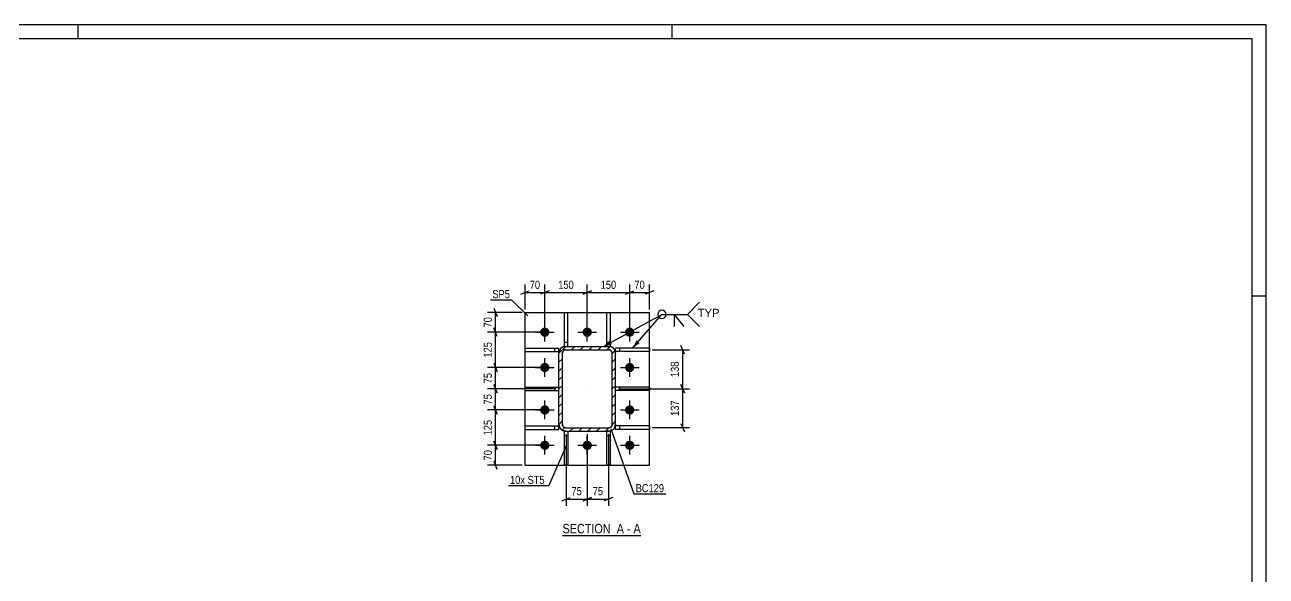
# Model space of a CAD drawing. Header units: millimetres. Extents: x -147 to 1042, y -583 to 258.
# Drawn here: x 603.2 to 1042, y 62.8 to 257.7 of the extents above; entities that cross this region are included whole.
import ezdxf

# ---------------------------------------------------------------- set-up
doc = ezdxf.new("R2010")
doc.units = ezdxf.units.MM
doc.linetypes.add('DXK_LINE_DOT2', pattern=[3.9198, 1.9599, -1.9599])
doc.linetypes.add('DXK_LINE_DOT3', pattern=[5.9187, 2.979, -0.9799, 0.9799, -0.9799])
doc.styles.add('Arial', font='arial.ttf', dxfattribs={"height": 0.2})
doc.styles.add('Arial Narrow', font='ARIALN.TTF', dxfattribs={"height": 0.2})

# ---------------------------------------------------------------- blocks, each defined once
blk = doc.blocks.new('Unknown-335478933-1131')
at = {"color": 5, "linetype": 'Continuous'}
for p, q in [((1042.02, 257.75), (-146.98, 257.75)), ((622.02, 252.75), (622.02, 257.75)), ((832.02, 252.75), (832.02, 257.75)), ((1042.02, -583.25), (1042.02, 257.75)), ((1037.02, 252.75), (-141.98, 252.75)), ((1037.02, -578.25), (1037.02, 252.75)), ((1042.02, 161.75), (1037.02, 161.75))]:
    blk.add_line(p, q, dxfattribs=at)
blk = doc.blocks.new('Unknown-335478933-14 - 3902')
at = {"color": 6, "linetype": 'Continuous'}
blk.add_line((793.25, 77.18), (820.89, 77.18), dxfattribs=at)
at = {"color": 0, "linetype": 'Continuous'}
blk.add_wipeout([(811.36, 77.93), (811.36, 81.43), (793.25, 81.43), (793.25, 77.93)], dxfattribs=at)
at = {"color": 7, "linetype": 'Continuous', "style": 'Arial Narrow'}
blk.add_text('SECTION ', height=3.34, dxfattribs=at).set_placement((793.25, 77.93))
at = {"color": 0, "linetype": 'Continuous'}
blk.add_wipeout([(814.96, 77.93), (814.96, 81.43), (812.41, 81.43), (812.41, 77.93)], dxfattribs=at)
blk.add_wipeout([(817.29, 77.93), (817.29, 81.43), (816.01, 81.43), (816.01, 77.93)], dxfattribs=at)
at = {"color": 7, "linetype": 'Continuous', "style": 'Arial Narrow'}
blk.add_text('A', height=3.34, dxfattribs=at).set_placement((812.41, 77.93))
at = {"color": 0, "linetype": 'Continuous'}
blk.add_wipeout([(820.89, 77.93), (820.89, 81.43), (818.34, 81.43), (818.34, 77.93)], dxfattribs=at)
at = {"color": 7, "linetype": 'Continuous', "style": 'Arial Narrow'}
for s, p in [('-', (816.01, 77.93)), ('A', (818.34, 77.93))]:
    blk.add_text(s, height=3.34, dxfattribs=at).set_placement(p)
blk = doc.blocks.new('Part-335478933-3928 - 3902')
at = {"color": 2, "linetype": 'Continuous'}
for p, q in [((823.99, 115.91), (811.99, 115.91)), ((811.99, 114.71), (811.99, 115.91)), ((823.99, 114.71), (811.99, 114.71)), ((823.99, 115.91), (823.99, 114.71))]:
    blk.add_line(p, q, dxfattribs=at)
at = {"color": 7, "linetype": 'DXK_LINE_DOT2'}
blk.add_line((813.49, 114.71), (813.49, 115.91), dxfattribs=at)
blk = doc.blocks.new('Bolt-335478933-3905 - 3902')
at = {"linetype": 'Continuous'}
for points in [[(785.34, 149.06, -1), (788.64, 149.06, -1)], [(800.34, 149.06, -1), (803.64, 149.06, -1)], [(815.34, 149.06, -1), (818.64, 149.06, -1)], [(785.34, 136.56, -1), (788.64, 136.56, -1)], [(815.34, 136.56, -1), (818.64, 136.56, -1)], [(785.34, 121.56, -1), (788.64, 121.56, -1)], [(815.34, 121.56, -1), (818.64, 121.56, -1)], [(785.34, 109.06, -1), (788.64, 109.06, -1)], [(800.34, 109.06, -1), (803.64, 109.06, -1)], [(815.34, 109.06, -1), (818.64, 109.06, -1)]]:
    blk.add_hatch(color=1, dxfattribs=at).paths.add_polyline_path(points)
at = {"color": 1, "linetype": 'Continuous'}
for p, q in [((786.99, 145.76), (786.99, 152.36)), ((801.99, 145.76), (801.99, 152.36)), ((816.99, 145.76), (816.99, 152.36)), ((783.69, 149.06), (790.29, 149.06)), ((798.69, 149.06), (805.29, 149.06)), ((813.69, 149.06), (820.29, 149.06)), ((783.69, 136.56), (790.29, 136.56)), ((786.99, 133.26), (786.99, 139.86)), ((813.69, 136.56), (820.29, 136.56)), ((816.99, 133.26), (816.99, 139.86)), ((786.99, 118.26), (786.99, 124.86)), ((816.99, 118.26), (816.99, 124.86)), ((783.69, 121.56), (790.29, 121.56)), ((813.69, 121.56), (820.29, 121.56)), ((786.99, 105.76), (786.99, 112.36)), ((801.99, 105.76), (801.99, 112.36)), ((816.99, 105.76), (816.99, 112.36)), ((783.69, 109.06), (790.29, 109.06)), ((798.69, 109.06), (805.29, 109.06)), ((813.69, 109.06), (820.29, 109.06))]:
    blk.add_line(p, q, dxfattribs=at)
blk = doc.blocks.new('Part-335478933-3933 - 3902')
at = {"color": 2, "linetype": 'Continuous'}
for p, q in [((823.99, 129.66), (811.99, 129.66)), ((823.99, 128.46), (811.99, 128.46)), ((823.99, 129.66), (823.99, 128.46))]:
    blk.add_line(p, q, dxfattribs=at)
at = {"color": 7, "linetype": 'DXK_LINE_DOT2'}
for p, q in [((811.99, 128.46), (811.99, 129.66)), ((813.49, 128.46), (813.49, 129.66))]:
    blk.add_line(p, q, dxfattribs=at)
blk = doc.blocks.new('Part-335478933-3909 - 3902')
at = {"color": 2, "linetype": 'Continuous'}
for p, q in [((779.99, 102.06), (779.99, 156.06)), ((779.99, 156.06), (823.99, 156.06)), ((823.99, 102.06), (823.99, 156.06)), ((779.99, 102.06), (823.99, 102.06))]:
    blk.add_line(p, q, dxfattribs=at)
blk = doc.blocks.new('Part-335478933-3923 - 3902')
at = {"color": 2, "linetype": 'Continuous'}
for p, q in [((823.99, 143.41), (811.99, 143.41)), ((811.99, 142.21), (811.99, 143.41)), ((823.99, 142.21), (811.99, 142.21)), ((823.99, 143.41), (823.99, 142.21))]:
    blk.add_line(p, q, dxfattribs=at)
at = {"color": 7, "linetype": 'DXK_LINE_DOT2'}
blk.add_line((813.49, 142.21), (813.49, 143.41), dxfattribs=at)
blk = doc.blocks.new('Part-335478933-3938 - 3902')
at = {"color": 2, "linetype": 'Continuous'}
for p, q in [((779.99, 142.21), (779.99, 143.41)), ((779.99, 143.41), (791.99, 143.41)), ((779.99, 142.21), (791.99, 142.21)), ((791.99, 142.21), (791.99, 143.41))]:
    blk.add_line(p, q, dxfattribs=at)
at = {"color": 7, "linetype": 'DXK_LINE_DOT2'}
blk.add_line((790.49, 142.21), (790.49, 143.41), dxfattribs=at)
blk = doc.blocks.new('Part-335478933-4004 - 3902')
at = {"linetype": 'Continuous'}
h = blk.add_hatch(dxfattribs=at)
h.set_pattern_fill('', scale=0.7, style=0, pattern_type=0)
h.set_pattern_definition([(45, (791.9864, 116.4577), (-1.57154, 1.57154), [])])
h.paths.add_polyline_path([(791.99, 141.66), (791.99, 116.46), (792.17, 115.54), (792.69, 114.76), (793.47, 114.24), (794.39, 114.06), (809.59, 114.06), (810.5, 114.24), (811.28, 114.76), (811.8, 115.54), (811.99, 116.46), (811.99, 141.66), (811.8, 142.58), (811.28, 143.35), (810.5, 143.88), (809.59, 144.06), (794.39, 144.06), (793.47, 143.88), (792.69, 143.35), (792.17, 142.58)])
h.paths.add_polyline_path([(793.54, 142.51), (793.93, 142.77), (794.39, 142.86), (809.59, 142.86), (810.05, 142.77), (810.43, 142.51), (810.7, 142.12), (810.79, 141.66), (810.79, 116.46), (810.7, 116), (810.43, 115.61), (810.05, 115.35), (809.59, 115.26), (794.39, 115.26), (793.93, 115.35), (793.54, 115.61), (793.28, 116), (793.19, 116.46), (793.19, 141.66), (793.28, 142.12)])
at = {"color": 7, "linetype": 'DXK_LINE_DOT2'}
for p, q in [((791.99, 141.66), (792.17, 142.58)), ((791.99, 116.46), (791.99, 141.66)), ((793.28, 142.12), (793.19, 141.66)), ((793.19, 116.46), (793.19, 141.66)), ((793.47, 143.88), (794.39, 144.06)), ((794.39, 142.86), (793.93, 142.77)), ((794.39, 144.06), (809.59, 144.06)), ((794.39, 142.86), (809.59, 142.86)), ((809.59, 144.06), (810.5, 143.88)), ((810.05, 142.77), (809.59, 142.86)), ((810.79, 141.66), (810.7, 142.12)), ((810.79, 116.46), (810.79, 141.66)), ((811.8, 142.58), (811.99, 141.66)), ((811.99, 116.46), (811.99, 141.66)), ((792.17, 115.54), (791.99, 116.46)), ((793.19, 116.46), (793.28, 116)), ((794.39, 114.06), (793.47, 114.24)), ((793.93, 115.35), (794.39, 115.26)), ((794.39, 115.26), (809.59, 115.26)), ((809.59, 115.26), (810.05, 115.35)), ((810.5, 114.24), (809.59, 114.06)), ((810.7, 116), (810.79, 116.46)), ((811.99, 116.46), (811.8, 115.54)), ((794.39, 114.06), (809.59, 114.06))]:
    blk.add_line(p, q, dxfattribs=at)
at = {"color": 2, "linetype": 'Continuous'}
for p, q in [((792.17, 142.58), (791.99, 141.66)), ((791.99, 116.46), (791.99, 141.66)), ((793.19, 141.66), (793.28, 142.12)), ((793.19, 116.46), (793.19, 141.66)), ((794.39, 144.06), (793.47, 143.88)), ((793.93, 142.77), (794.39, 142.86)), ((794.39, 144.06), (809.59, 144.06)), ((794.39, 142.86), (809.59, 142.86)), ((810.5, 143.88), (809.59, 144.06)), ((809.59, 142.86), (810.05, 142.77)), ((810.7, 142.12), (810.79, 141.66)), ((810.79, 116.46), (810.79, 141.66)), ((811.99, 141.66), (811.8, 142.58)), ((811.99, 116.46), (811.99, 141.66)), ((791.99, 116.46), (792.17, 115.54)), ((793.28, 116), (793.19, 116.46)), ((793.47, 114.24), (794.39, 114.06)), ((794.39, 115.26), (793.93, 115.35)), ((794.39, 115.26), (809.59, 115.26)), ((810.05, 115.35), (809.59, 115.26)), ((809.59, 114.06), (810.5, 114.24)), ((810.79, 116.46), (810.7, 116)), ((811.8, 115.54), (811.99, 116.46)), ((794.39, 114.06), (809.59, 114.06))]:
    blk.add_line(p, q, dxfattribs=at)
at = {"color": 7, "linetype": 'DXK_LINE_DOT3'}
blk.add_line((801.99, 129.06), (801.99, 129.06), dxfattribs=at)
at = {"color": 7, "linetype": 'DXK_LINE_DOT2'}
for centre, radius, start, end in [((794.39, 141.66), 2.4, 112.5, 157.5), ((794.39, 141.66), 1.2, 112.5, 157.5), ((809.59, 141.66), 1.2, 22.5, 67.5), ((809.59, 141.66), 2.4, 22.5, 67.5), ((794.39, 116.46), 2.4, 202.5, 247.5), ((794.39, 116.46), 1.2, 202.5, 247.5), ((809.59, 116.46), 1.2, 292.5, 337.5), ((809.59, 116.46), 2.4, 292.5, 337.5)]:
    blk.add_arc(centre, radius, start, end, dxfattribs=at)
at = {"color": 2, "linetype": 'Continuous'}
for centre, radius, start, end in [((794.39, 141.66), 2.4, 112.5, 157.5), ((794.39, 141.66), 1.2, 112.5, 157.5), ((809.59, 141.66), 1.2, 22.5, 67.5), ((809.59, 141.66), 2.4, 22.5, 67.5), ((794.39, 116.46), 2.4, 202.5, 247.5), ((794.39, 116.46), 1.2, 202.5, 247.5), ((809.59, 116.46), 1.2, 292.5, 337.5), ((809.59, 116.46), 2.4, 292.5, 337.5)]:
    blk.add_arc(centre, radius, start, end, dxfattribs=at)
blk = doc.blocks.new('Part-335478933-4014 - 3902')
at = {"color": 2, "linetype": 'Continuous'}
for p, q in [((779.99, 128.46), (779.99, 129.66)), ((779.99, 129.66), (791.99, 129.66)), ((779.99, 128.46), (791.99, 128.46))]:
    blk.add_line(p, q, dxfattribs=at)
at = {"color": 7, "linetype": 'DXK_LINE_DOT2'}
for p, q in [((790.49, 128.46), (790.49, 129.66)), ((791.99, 128.46), (791.99, 129.66))]:
    blk.add_line(p, q, dxfattribs=at)
blk = doc.blocks.new('Part-335478933-4019 - 3902')
at = {"color": 2, "linetype": 'Continuous'}
for p, q in [((793.89, 144.06), (793.89, 156.06)), ((793.89, 156.06), (795.09, 156.06)), ((795.09, 144.06), (795.09, 156.06)), ((793.89, 144.06), (794.39, 144.06))]:
    blk.add_line(p, q, dxfattribs=at)
at = {"color": 7, "linetype": 'DXK_LINE_DOT2'}
for p, q in [((793.89, 145.56), (795.09, 145.56)), ((794.39, 144.06), (795.09, 144.06))]:
    blk.add_line(p, q, dxfattribs=at)
blk = doc.blocks.new('Part-335478933-4024 - 3902')
at = {"color": 2, "linetype": 'Continuous'}
for p, q in [((808.89, 144.06), (808.89, 156.06)), ((808.89, 156.06), (810.09, 156.06)), ((810.09, 156.06), (810.09, 144.06)), ((810.09, 144.06), (809.59, 144.06))]:
    blk.add_line(p, q, dxfattribs=at)
at = {"color": 7, "linetype": 'DXK_LINE_DOT2'}
for p, q in [((808.89, 145.56), (810.09, 145.56)), ((809.59, 144.06), (808.89, 144.06))]:
    blk.add_line(p, q, dxfattribs=at)
blk = doc.blocks.new('Part-335478933-4029 - 3902')
at = {"color": 2, "linetype": 'Continuous'}
for p, q in [((793.89, 102.06), (793.89, 114.06)), ((793.89, 114.06), (794.39, 114.06)), ((795.09, 114.06), (795.09, 102.06)), ((795.09, 102.06), (793.89, 102.06))]:
    blk.add_line(p, q, dxfattribs=at)
at = {"color": 7, "linetype": 'DXK_LINE_DOT2'}
for p, q in [((793.89, 112.56), (795.09, 112.56)), ((794.39, 114.06), (795.09, 114.06))]:
    blk.add_line(p, q, dxfattribs=at)
blk = doc.blocks.new('Part-335478933-4034 - 3902')
at = {"color": 2, "linetype": 'Continuous'}
for p, q in [((808.89, 102.06), (808.89, 114.06)), ((810.09, 114.06), (809.59, 114.06)), ((810.09, 114.06), (810.09, 102.06)), ((810.09, 102.06), (808.89, 102.06))]:
    blk.add_line(p, q, dxfattribs=at)
at = {"color": 7, "linetype": 'DXK_LINE_DOT2'}
for p, q in [((809.59, 114.06), (808.89, 114.06)), ((808.89, 112.56), (810.09, 112.56))]:
    blk.add_line(p, q, dxfattribs=at)
blk = doc.blocks.new('Part-335478933-4040 - 3902')
at = {"color": 2, "linetype": 'Continuous'}
for p, q in [((779.99, 114.71), (779.99, 115.91)), ((779.99, 115.91), (791.99, 115.91)), ((779.99, 114.71), (791.99, 114.71)), ((791.99, 114.71), (791.99, 115.91))]:
    blk.add_line(p, q, dxfattribs=at)
at = {"color": 7, "linetype": 'DXK_LINE_DOT2'}
blk.add_line((790.49, 114.71), (790.49, 115.91), dxfattribs=at)
blk = doc.blocks.new('StraightDimension-335478933-4104 - 3902')
at = {"color": 7, "linetype": 'Continuous'}
for p, q in [((803.49, 163.65), (800.49, 162.45)), ((801.99, 150.06), (801.99, 165.9)), ((801.99, 163.05), (816.99, 163.05)), ((815.49, 162.45), (818.49, 163.65)), ((816.99, 150.06), (816.99, 165.9))]:
    blk.add_line(p, q, dxfattribs=at)
at = {"color": 0}
blk.add_wipeout([(812.83, 163.8), (812.83, 168), (806.14, 168), (806.14, 163.8)], dxfattribs=at)
at = {"color": 3, "style": 'Arial Narrow'}
blk.add_text('150', height=2.863, dxfattribs=at).set_placement((806.74, 164.4))
blk = doc.blocks.new('StraightDimension-335478933-4088 - 3902')
at = {"color": 7, "linetype": 'Continuous'}
for p, q in [((801.99, 113.06), (801.99, 87.65)), ((809.49, 113.06), (809.49, 87.65)), ((800.49, 89.45), (803.49, 90.65)), ((801.99, 90.05), (809.49, 90.05)), ((810.99, 90.65), (807.99, 89.45))]:
    blk.add_line(p, q, dxfattribs=at)
at = {"color": 0}
blk.add_wipeout([(808.16, 90.8), (808.16, 95), (803.31, 95), (803.31, 90.8)], dxfattribs=at)
at = {"color": 3, "style": 'Arial Narrow'}
blk.add_text('75', height=2.863, dxfattribs=at).set_placement((803.91, 91.4))
blk = doc.blocks.new('StraightDimension-335478933-4112 - 3902')
at = {"color": 7, "linetype": 'Continuous'}
for p, q in [((778.49, 162.45), (781.49, 163.65)), ((779.99, 157.06), (779.99, 165.9)), ((779.99, 163.05), (786.99, 163.05)), ((788.49, 163.65), (785.49, 162.45)), ((786.99, 150.06), (786.99, 165.9))]:
    blk.add_line(p, q, dxfattribs=at)
at = {"color": 0}
blk.add_wipeout([(785.91, 163.8), (785.91, 168), (781.06, 168), (781.06, 163.8)], dxfattribs=at)
at = {"color": 3, "style": 'Arial Narrow'}
blk.add_text('70', height=2.863, dxfattribs=at).set_placement((781.66, 164.4))
blk = doc.blocks.new('StraightDimension-335478933-4085 - 3902')
at = {"color": 7, "linetype": 'Continuous'}
for p, q in [((769, 123.06), (770.2, 120.06)), ((785.99, 121.56), (766.75, 121.56)), ((769.6, 109.06), (769.6, 121.56)), ((770.2, 107.56), (769, 110.56)), ((785.99, 109.06), (766.75, 109.06))]:
    blk.add_line(p, q, dxfattribs=at)
at = {"color": 0}
blk.add_wipeout([(768.85, 118.65), (764.65, 118.65), (764.65, 111.97), (768.85, 111.97)], dxfattribs=at)
at = {"color": 3, "style": 'Arial Narrow'}
blk.add_text('125', height=2.863, rotation=90.0002, dxfattribs=at).set_placement((768.25, 112.57))
blk = doc.blocks.new('StraightDimension-335478933-4103 - 3902')
at = {"color": 7, "linetype": 'Continuous'}
for p, q in [((815.49, 162.45), (818.49, 163.65)), ((816.99, 150.06), (816.99, 165.9)), ((816.99, 163.05), (823.99, 163.05)), ((825.49, 163.65), (822.49, 162.45)), ((823.99, 157.06), (823.99, 165.9))]:
    blk.add_line(p, q, dxfattribs=at)
at = {"color": 0}
blk.add_wipeout([(822.91, 163.8), (822.91, 168), (818.06, 168), (818.06, 163.8)], dxfattribs=at)
at = {"color": 3, "style": 'Arial Narrow'}
blk.add_text('70', height=2.863, dxfattribs=at).set_placement((818.66, 164.4))
blk = doc.blocks.new('StraightDimension-335478933-4070 - 3902')
at = {"color": 7, "linetype": 'Continuous'}
for p, q in [((824.99, 142.81), (838.13, 142.81)), ((836.33, 141.31), (835.13, 144.31)), ((835.73, 129.06), (835.73, 142.81)), ((812.99, 129.06), (838.13, 129.06)), ((835.13, 130.56), (836.33, 127.56))]:
    blk.add_line(p, q, dxfattribs=at)
at = {"color": 0}
blk.add_wipeout([(834.98, 139.27), (830.78, 139.27), (830.78, 132.59), (834.98, 132.59)], dxfattribs=at)
at = {"color": 3, "style": 'Arial Narrow'}
blk.add_text('138', height=2.863, rotation=90.0002, dxfattribs=at).set_placement((834.38, 133.19))
blk = doc.blocks.new('StraightDimension-335478933-4071 - 3902')
at = {"color": 7, "linetype": 'Continuous'}
for p, q in [((812.99, 129.06), (838.13, 129.06)), ((836.33, 127.56), (835.13, 130.56)), ((835.73, 115.31), (835.73, 129.06)), ((824.99, 115.31), (838.13, 115.31)), ((835.13, 116.81), (836.33, 113.81))]:
    blk.add_line(p, q, dxfattribs=at)
at = {"color": 0}
blk.add_wipeout([(834.98, 125.52), (830.78, 125.52), (830.78, 118.84), (834.98, 118.84)], dxfattribs=at)
at = {"color": 3, "style": 'Arial Narrow'}
blk.add_text('137', height=2.863, rotation=90.0002, dxfattribs=at).set_placement((834.38, 119.44))
blk = doc.blocks.new('StraightDimension-335478933-4073 - 3902')
at = {"color": 7, "linetype": 'Continuous'}
for p, q in [((778.99, 156.06), (766.75, 156.06)), ((769, 157.56), (770.2, 154.56)), ((769.6, 149.06), (769.6, 156.06)), ((770.2, 147.56), (769, 150.56)), ((785.99, 149.06), (766.75, 149.06))]:
    blk.add_line(p, q, dxfattribs=at)
at = {"color": 0}
blk.add_wipeout([(768.85, 154.99), (764.65, 154.99), (764.65, 150.13), (768.85, 150.13)], dxfattribs=at)
at = {"color": 3, "style": 'Arial Narrow'}
blk.add_text('70', height=2.863, rotation=90.0002, dxfattribs=at).set_placement((768.25, 150.73))
blk = doc.blocks.new('StraightDimension-335478933-4074 - 3902')
at = {"color": 7, "linetype": 'Continuous'}
for p, q in [((770.2, 147.56), (769, 150.56)), ((785.99, 149.06), (766.75, 149.06)), ((769.6, 136.56), (769.6, 149.06)), ((785.99, 136.56), (766.75, 136.56)), ((769, 138.06), (770.2, 135.06))]:
    blk.add_line(p, q, dxfattribs=at)
at = {"color": 0}
blk.add_wipeout([(768.85, 146.15), (764.65, 146.15), (764.65, 139.47), (768.85, 139.47)], dxfattribs=at)
at = {"color": 3, "style": 'Arial Narrow'}
blk.add_text('125', height=2.863, rotation=90.0002, dxfattribs=at).set_placement((768.25, 140.07))
blk = doc.blocks.new('StraightDimension-335478933-4075 - 3902')
at = {"color": 7, "linetype": 'Continuous'}
for p, q in [((785.99, 136.56), (766.75, 136.56)), ((769, 138.06), (770.2, 135.06)), ((769.6, 129.06), (769.6, 136.56)), ((790.99, 129.06), (766.75, 129.06)), ((770.2, 127.56), (769, 130.56))]:
    blk.add_line(p, q, dxfattribs=at)
at = {"color": 0}
blk.add_wipeout([(768.85, 135.24), (764.65, 135.24), (764.65, 130.38), (768.85, 130.38)], dxfattribs=at)
at = {"color": 3, "style": 'Arial Narrow'}
blk.add_text('75', height=2.863, rotation=90.0002, dxfattribs=at).set_placement((768.25, 130.98))
blk = doc.blocks.new('StraightDimension-335478933-4080 - 3902')
at = {"color": 7, "linetype": 'Continuous'}
for p, q in [((790.99, 129.06), (766.75, 129.06)), ((769, 130.56), (770.2, 127.56)), ((769.6, 121.56), (769.6, 129.06)), ((770.2, 120.06), (769, 123.06)), ((785.99, 121.56), (766.75, 121.56))]:
    blk.add_line(p, q, dxfattribs=at)
at = {"color": 0}
blk.add_wipeout([(768.85, 127.74), (764.65, 127.74), (764.65, 122.88), (768.85, 122.88)], dxfattribs=at)
at = {"color": 3, "style": 'Arial Narrow'}
blk.add_text('75', height=2.863, rotation=90.0002, dxfattribs=at).set_placement((768.25, 123.48))
blk = doc.blocks.new('StraightDimension-335478933-4086 - 3902')
at = {"color": 7, "linetype": 'Continuous'}
for p, q in [((769, 110.56), (770.2, 107.56)), ((785.99, 109.06), (766.75, 109.06)), ((769.6, 102.06), (769.6, 109.06)), ((778.99, 102.06), (766.75, 102.06)), ((770.2, 100.56), (769, 103.56))]:
    blk.add_line(p, q, dxfattribs=at)
at = {"color": 0}
blk.add_wipeout([(768.85, 107.99), (764.65, 107.99), (764.65, 103.13), (768.85, 103.13)], dxfattribs=at)
at = {"color": 3, "style": 'Arial Narrow'}
blk.add_text('70', height=2.863, rotation=90.0002, dxfattribs=at).set_placement((768.25, 103.73))
blk = doc.blocks.new('StraightDimension-335478933-4095 - 3902')
at = {"color": 7, "linetype": 'Continuous'}
for p, q in [((794.49, 113.06), (794.49, 87.65)), ((801.99, 113.06), (801.99, 87.65)), ((792.99, 89.45), (795.99, 90.65)), ((794.49, 90.05), (801.99, 90.05)), ((803.49, 90.65), (800.49, 89.45))]:
    blk.add_line(p, q, dxfattribs=at)
at = {"color": 0}
blk.add_wipeout([(800.66, 90.8), (800.66, 95), (795.81, 95), (795.81, 90.8)], dxfattribs=at)
at = {"color": 3, "style": 'Arial Narrow'}
blk.add_text('75', height=2.863, dxfattribs=at).set_placement((796.41, 91.4))
blk = doc.blocks.new('StraightDimension-335478933-4108 - 3902')
at = {"color": 7, "linetype": 'Continuous'}
for p, q in [((788.49, 163.65), (785.49, 162.45)), ((786.99, 150.06), (786.99, 165.9)), ((786.99, 163.05), (801.99, 163.05)), ((800.49, 162.45), (803.49, 163.65)), ((801.99, 150.06), (801.99, 165.9))]:
    blk.add_line(p, q, dxfattribs=at)
at = {"color": 0}
blk.add_wipeout([(797.83, 163.8), (797.83, 168), (791.14, 168), (791.14, 163.8)], dxfattribs=at)
at = {"color": 3, "style": 'Arial Narrow'}
blk.add_text('150', height=2.863, dxfattribs=at).set_placement((791.74, 164.4))
blk = doc.blocks.new('WeldMark-335478933-11586 - 3902')
at = {"linetype": 'Continuous'}
for points in [[(810.74, 144.84), (807.75, 144.06), (810.02, 146.16)], [(820.52, 145.18), (817.99, 143.41), (819.39, 146.16)]]:
    blk.add_hatch(color=30, dxfattribs=at).paths.add_polyline_path(points)
at = {"color": 30, "linetype": 'Continuous'}
for p, q in [((807.75, 144.06), (828.41, 155.36)), ((817.99, 143.41), (828.41, 155.36)), ((828.41, 155.36), (837.41, 155.36))]:
    blk.add_line(p, q, dxfattribs=at)
at = {"color": 3, "linetype": 'Continuous'}
for q in [(836.13, 151.08), (832.7, 151.08)]:
    blk.add_line((832.7, 155.36), q, dxfattribs=at)
for start, end in [(90, 270), (270, 90)]:
    blk.add_arc((828.41, 155.36), 1.5, start, end, dxfattribs=at)
at = {"color": 0, "linetype": 'Continuous'}
blk.add_wipeout([(848.79, 154.46), (848.79, 157.46), (841.01, 157.46), (841.01, 154.46)], dxfattribs=at)
blk.add_wipeout([(848.79, 154.46), (848.79, 157.46), (841.01, 157.46), (841.01, 154.46)], dxfattribs=at)
at = {"color": 3, "linetype": 'Continuous'}
for q in [(841.7, 159.65), (841.7, 151.08)]:
    blk.add_line((837.41, 155.36), q, dxfattribs=at)
at = {"color": 3, "linetype": 'Continuous', "style": 'Arial'}
blk.add_text('TYP', height=2.865, dxfattribs=at).set_placement((841.01, 154.46))
blk = doc.blocks.new('MarkSet-335478933-4135 - 3902')
at = {"color": 0}
blk.add_wipeout([(779.99, 95.4), (779.99, 98.4), (774.69, 98.4), (774.69, 95.4)], dxfattribs=at)
blk.add_wipeout([(779.99, 95.4), (779.99, 98.4), (774.69, 98.4), (774.69, 95.4)], dxfattribs=at)
blk.add_wipeout([(786.92, 95.4), (786.92, 98.4), (780.89, 98.4), (780.89, 95.4)], dxfattribs=at)
blk.add_wipeout([(786.92, 95.4), (786.92, 98.4), (780.89, 98.4), (780.89, 95.4)], dxfattribs=at)
at = {"color": 30, "linetype": 'Continuous'}
for p in [(794.53, 108.93), (774.09, 94.8)]:
    blk.add_line(p, (788.42, 94.8), dxfattribs=at)
at = {"color": 3, "style": 'Arial Narrow'}
for s, p in [('10x', (774.69, 95.4)), ('ST5', (780.89, 95.4))]:
    blk.add_text(s, height=2.863, dxfattribs=at).set_placement(p)
blk = doc.blocks.new('Mark-335478933-11523 - 3902')
at = {"color": 0}
blk.add_wipeout([(774.65, 161.09), (774.65, 164.09), (768.44, 164.09), (768.44, 161.09)], dxfattribs=at)
blk.add_wipeout([(774.65, 161.09), (774.65, 164.09), (768.44, 164.09), (768.44, 161.09)], dxfattribs=at)
at = {"color": 30, "linetype": 'Continuous'}
for p in [(767.84, 160.49), (781, 154.81)]:
    blk.add_line(p, (775.25, 160.49), dxfattribs=at)
at = {"color": 3, "style": 'Arial Narrow'}
blk.add_text('SP5', height=2.863, dxfattribs=at).set_placement((768.44, 161.09))
blk = doc.blocks.new('Mark-335478933-11526 - 3902')
at = {"color": 0}
blk.add_wipeout([(829.15, 92.47), (829.15, 95.47), (819.1, 95.47), (819.1, 92.47)], dxfattribs=at)
blk.add_wipeout([(829.15, 92.47), (829.15, 95.47), (819.1, 95.47), (819.1, 92.47)], dxfattribs=at)
at = {"color": 30, "linetype": 'Continuous'}
for p, q in [((810.3, 114.9), (818.5, 91.87)), ((818.5, 91.87), (829.75, 91.87))]:
    blk.add_line(p, q, dxfattribs=at)
at = {"color": 3, "style": 'Arial Narrow'}
blk.add_text('BC129', height=2.863, dxfattribs=at).set_placement((819.1, 92.47))

msp = doc.modelspace()

# ---------------------------------------------------------------- block references
for name in ['Unknown-335478933-1131', 'Part-335478933-3909 - 3902', 'Part-335478933-4019 - 3902', 'Part-335478933-4024 - 3902', 'Bolt-335478933-3905 - 3902', 'Part-335478933-3938 - 3902', 'Part-335478933-4004 - 3902', 'Part-335478933-3923 - 3902', 'Part-335478933-4014 - 3902', 'Part-335478933-3933 - 3902', 'Part-335478933-4040 - 3902', 'Part-335478933-3928 - 3902', 'Part-335478933-4029 - 3902', 'Part-335478933-4034 - 3902']:
    msp.add_blockref(name, (0, 0))

# ---------------------------------------------------------------- next in the draw order: block references
for name in ['StraightDimension-335478933-4112 - 3902', 'StraightDimension-335478933-4104 - 3902', 'StraightDimension-335478933-4070 - 3902', 'StraightDimension-335478933-4085 - 3902', 'StraightDimension-335478933-4088 - 3902', 'Unknown-335478933-14 - 3902']:
    msp.add_blockref(name, (0, 0))

# ---------------------------------------------------------------- next in the draw order: block references
for name in ['StraightDimension-335478933-4103 - 3902', 'StraightDimension-335478933-4073 - 3902', 'StraightDimension-335478933-4071 - 3902', 'StraightDimension-335478933-4086 - 3902', 'StraightDimension-335478933-4095 - 3902']:
    msp.add_blockref(name, (0, 0))

# ---------------------------------------------------------------- next in the draw order: block references
for name in ['Mark-335478933-11523 - 3902', 'WeldMark-335478933-11586 - 3902', 'StraightDimension-335478933-4074 - 3902', 'Mark-335478933-11526 - 3902', 'MarkSet-335478933-4135 - 3902']:
    msp.add_blockref(name, (0, 0))

# ---------------------------------------------------------------- next in the draw order: block references
for name in ['StraightDimension-335478933-4108 - 3902', 'StraightDimension-335478933-4075 - 3902']:
    msp.add_blockref(name, (0, 0))

# ---------------------------------------------------------------- next in the draw order: block references
msp.add_blockref('StraightDimension-335478933-4080 - 3902', (0, 0))

doc.saveas('drawing.dxf')
